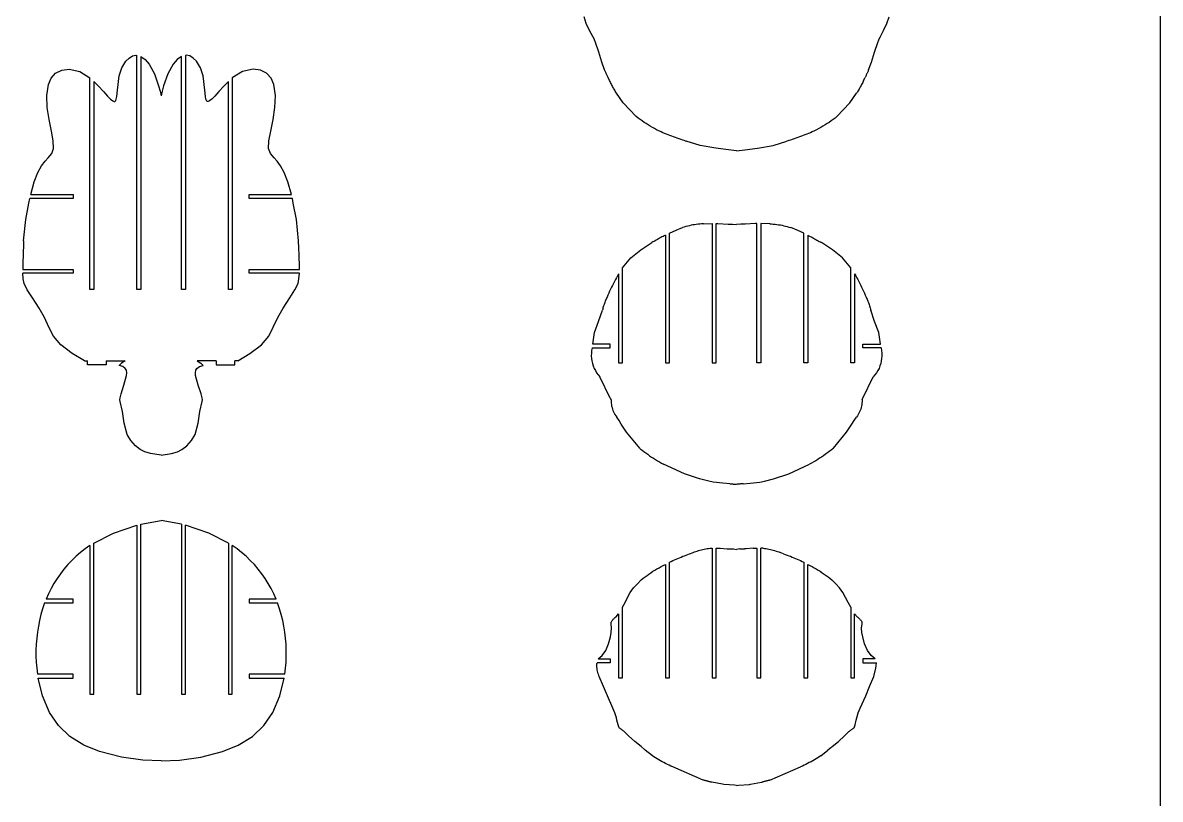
# Model space of a CAD drawing. Extents: x -170 to 170, y -270 to 270.
# Drawn here: x 61.3 to 170.5, y -210.7 to -136.1 of the extents above; entities that cross this region are included whole.
import ezdxf

# ---------------------------------------------------------------- set-up
doc = ezdxf.new("R2010")
doc.units = 0
doc.header["$MEASUREMENT"] = 0
doc.layers.get('0').update_dxf_attribs({"linetype": 'CONTINUOUS'})

msp = doc.modelspace()

# ---------------------------------------------------------------- linework, layer by layer
for p, q in [((170.49, 270.1), (170.49, -270.1)), ((115.38, -136.2), (115.17, -135.55)), ((115.7, -136.86), (115.38, -136.2)), ((143.93, -136.86), (144.25, -136.2)), ((144.25, -136.2), (144.47, -135.55)), ((116, -137.45), (115.7, -136.86)), ((116, -137.45), (116.01, -137.48)), ((116.01, -137.48), (116.03, -137.5)), ((116.03, -137.5), (116.04, -137.53)), ((116.04, -137.53), (116.06, -137.56)), ((116.06, -137.56), (116.07, -137.59)), ((116.07, -137.59), (116.08, -137.61)), ((143.55, -137.61), (143.56, -137.59)), ((143.56, -137.59), (143.58, -137.56)), ((143.58, -137.56), (143.59, -137.53)), ((143.59, -137.53), (143.6, -137.5)), ((143.6, -137.5), (143.62, -137.48)), ((143.62, -137.48), (143.63, -137.45)), ((143.63, -137.45), (143.93, -136.86)), ((116.08, -137.61), (116.1, -137.64)), ((116.1, -137.64), (116.11, -137.67)), ((116.11, -137.67), (116.12, -137.69)), ((116.12, -137.69), (116.14, -137.72)), ((116.14, -137.72), (116.15, -137.75)), ((116.15, -137.75), (116.16, -137.77)), ((116.28, -138.02), (116.16, -137.77)), ((116.58, -138.97), (116.28, -138.02)), ((143.05, -138.97), (143.36, -138.02)), ((143.36, -138.02), (143.47, -137.77)), ((143.47, -137.77), (143.48, -137.75)), ((143.48, -137.75), (143.5, -137.72)), ((143.5, -137.72), (143.51, -137.69)), ((143.51, -137.69), (143.52, -137.67)), ((143.52, -137.67), (143.54, -137.64)), ((143.54, -137.64), (143.55, -137.61)), ((71.18, -139.83), (71.49, -139.52)), ((71.49, -139.52), (71.82, -139.32)), ((71.82, -139.32), (72.15, -139.26)), ((72.15, -139.26), (72.23, -139.27)), ((72.23, -161.76), (72.23, -139.27)), ((72.61, -139.38), (73.02, -139.67)), ((72.61, -139.38), (72.61, -161.76)), ((73.02, -139.67), (73.41, -140.12)), ((76.11, -139.67), (75.72, -140.12)), ((76.52, -139.38), (76.11, -139.67)), ((76.52, -161.76), (76.52, -139.38)), ((76.98, -139.26), (76.9, -139.27)), ((76.9, -139.27), (76.9, -161.76)), ((77.31, -139.32), (76.98, -139.26)), ((77.64, -139.52), (77.31, -139.32)), ((77.95, -139.83), (77.64, -139.52)), ((116.87, -139.92), (116.58, -138.97)), ((142.76, -139.92), (143.05, -138.97)), ((64.44, -140.98), (65.03, -140.68)), ((65.03, -140.68), (65.73, -140.58)), ((65.73, -140.58), (66.76, -140.8)), ((66.76, -140.8), (67.73, -141.43)), ((70.54, -141.24), (70.79, -140.47)), ((70.79, -140.47), (71.18, -139.83)), ((73.41, -140.12), (73.94, -141.05)), ((75.72, -140.12), (75.2, -141.05)), ((78.34, -140.47), (77.95, -139.83)), ((78.59, -141.24), (78.34, -140.47)), ((82.37, -140.8), (81.4, -141.43)), ((83.4, -140.58), (82.37, -140.8)), ((84.1, -140.68), (83.4, -140.58)), ((84.7, -140.98), (84.1, -140.68)), ((117.14, -140.65), (116.87, -139.92)), ((117.17, -140.71), (117.14, -140.65)), ((117.2, -140.77), (117.17, -140.71)), ((117.22, -140.83), (117.2, -140.77)), ((117.25, -140.9), (117.22, -140.83)), ((142.41, -140.83), (142.38, -140.9)), ((142.44, -140.77), (142.41, -140.83)), ((142.46, -140.71), (142.44, -140.77)), ((142.49, -140.65), (142.46, -140.71)), ((142.49, -140.65), (142.76, -139.92)), ((63.74, -142.06), (64.01, -141.45)), ((64.01, -141.45), (64.44, -140.98)), ((67.73, -161.76), (67.73, -141.43)), ((68.11, -141.76), (68.55, -142.21)), ((68.11, -141.76), (68.11, -161.76)), ((70.37, -142.61), (70.54, -141.24)), ((73.94, -141.05), (74.33, -142.19)), ((75.2, -141.05), (74.8, -142.19)), ((78.77, -142.61), (78.59, -141.24)), ((81.02, -141.76), (80.59, -142.21)), ((81.02, -161.76), (81.02, -141.76)), ((81.4, -141.43), (81.4, -161.76)), ((85.12, -141.45), (84.7, -140.98)), ((85.39, -142.06), (85.12, -141.45)), ((117.28, -140.96), (117.25, -140.9)), ((117.3, -141.02), (117.28, -140.96)), ((117.33, -141.08), (117.3, -141.02)), ((117.36, -141.14), (117.33, -141.08)), ((117.39, -141.2), (117.36, -141.14)), ((117.42, -141.27), (117.39, -141.2)), ((117.45, -141.33), (117.42, -141.27)), ((117.48, -141.39), (117.45, -141.33)), ((117.62, -141.69), (117.48, -141.39)), ((117.67, -141.78), (117.62, -141.69)), ((117.71, -141.88), (117.67, -141.78)), ((117.76, -141.97), (117.71, -141.88)), ((141.92, -141.88), (141.87, -141.97)), ((141.97, -141.78), (141.92, -141.88)), ((142.01, -141.69), (141.97, -141.78)), ((142.01, -141.69), (142.15, -141.39)), ((142.18, -141.33), (142.15, -141.39)), ((142.21, -141.27), (142.18, -141.33)), ((142.24, -141.2), (142.21, -141.27)), ((142.27, -141.14), (142.24, -141.2)), ((142.3, -141.08), (142.27, -141.14)), ((142.33, -141.02), (142.3, -141.08)), ((142.36, -140.96), (142.33, -141.02)), ((142.38, -140.9), (142.36, -140.96)), ((63.58, -143.12), (63.74, -142.06)), ((68.55, -142.21), (69.02, -142.72)), ((69.02, -142.72), (69.43, -143.18)), ((70.31, -143.22), (70.37, -142.61)), ((74.33, -142.19), (74.46, -142.7)), ((74.46, -142.7), (74.57, -143.16)), ((74.68, -142.7), (74.57, -143.16)), ((74.8, -142.19), (74.68, -142.7)), ((78.82, -143.22), (78.77, -142.61)), ((80.12, -142.72), (79.71, -143.18)), ((80.59, -142.21), (80.12, -142.72)), ((85.55, -143.12), (85.39, -142.06)), ((117.81, -142.06), (117.76, -141.97)), ((117.86, -142.16), (117.81, -142.06)), ((117.91, -142.25), (117.86, -142.16)), ((117.96, -142.34), (117.91, -142.25)), ((118.01, -142.43), (117.96, -142.34)), ((118.06, -142.52), (118.01, -142.43)), ((118.12, -142.61), (118.06, -142.52)), ((118.17, -142.7), (118.12, -142.61)), ((118.22, -142.79), (118.17, -142.7)), ((118.3, -142.91), (118.22, -142.79)), ((118.93, -143.81), (118.3, -142.91)), ((140.7, -143.81), (141.33, -142.91)), ((141.33, -142.91), (141.41, -142.79)), ((141.46, -142.7), (141.41, -142.79)), ((141.52, -142.61), (141.46, -142.7)), ((141.57, -142.52), (141.52, -142.61)), ((141.62, -142.43), (141.57, -142.52)), ((141.67, -142.34), (141.62, -142.43)), ((141.72, -142.25), (141.67, -142.34)), ((141.77, -142.16), (141.72, -142.25)), ((141.82, -142.06), (141.77, -142.16)), ((141.87, -141.97), (141.82, -142.06)), ((63.64, -144.27), (63.58, -143.12)), ((69.43, -143.18), (69.7, -143.46)), ((69.7, -143.46), (69.92, -143.64)), ((69.92, -143.64), (69.99, -143.67)), ((69.99, -143.67), (70.06, -143.69)), ((70.06, -143.69), (70.12, -143.69)), ((70.12, -143.69), (70.16, -143.66)), ((70.16, -143.66), (70.22, -143.59)), ((70.22, -143.59), (70.26, -143.47)), ((70.26, -143.47), (70.31, -143.22)), ((78.87, -143.47), (78.82, -143.22)), ((78.91, -143.59), (78.87, -143.47)), ((78.97, -143.66), (78.91, -143.59)), ((79.02, -143.69), (78.97, -143.66)), ((79.07, -143.69), (79.02, -143.69)), ((79.14, -143.67), (79.07, -143.69)), ((79.21, -143.64), (79.14, -143.67)), ((79.43, -143.46), (79.21, -143.64)), ((79.71, -143.18), (79.43, -143.46)), ((85.49, -144.27), (85.55, -143.12)), ((120.18, -145.14), (118.93, -143.81)), ((139.45, -145.14), (140.7, -143.81)), ((63.82, -145.43), (63.64, -144.27)), ((85.31, -145.43), (85.49, -144.27)), ((120.37, -145.29), (120.18, -145.14)), ((139.45, -145.14), (139.27, -145.29)), ((64.04, -146.53), (63.82, -145.43)), ((85.09, -146.53), (85.31, -145.43)), ((120.55, -145.43), (120.37, -145.29)), ((120.74, -145.56), (120.55, -145.43)), ((120.94, -145.7), (120.74, -145.56)), ((121.13, -145.82), (120.94, -145.7)), ((121.33, -145.95), (121.13, -145.82)), ((121.53, -146.07), (121.33, -145.95)), ((121.73, -146.19), (121.53, -146.07)), ((121.94, -146.3), (121.73, -146.19)), ((122.14, -146.41), (121.94, -146.3)), ((137.7, -146.3), (137.49, -146.41)), ((137.9, -146.19), (137.7, -146.3)), ((138.1, -146.07), (137.9, -146.19)), ((138.31, -145.95), (138.1, -146.07)), ((138.5, -145.82), (138.31, -145.95)), ((138.7, -145.7), (138.5, -145.82)), ((138.89, -145.56), (138.7, -145.7)), ((139.08, -145.43), (138.89, -145.56)), ((139.27, -145.29), (139.08, -145.43)), ((64.21, -147.48), (64.04, -146.53)), ((84.92, -147.48), (85.09, -146.53)), ((122.35, -146.51), (122.14, -146.41)), ((122.56, -146.61), (122.35, -146.51)), ((122.73, -146.69), (122.56, -146.61)), ((122.91, -146.76), (122.73, -146.69)), ((123.08, -146.83), (122.91, -146.76)), ((123.25, -146.9), (123.08, -146.83)), ((123.42, -146.97), (123.25, -146.9)), ((123.6, -147.04), (123.42, -146.97)), ((123.77, -147.1), (123.6, -147.04)), ((123.95, -147.16), (123.77, -147.1)), ((124.12, -147.23), (123.95, -147.16)), ((124.3, -147.29), (124.12, -147.23)), ((124.48, -147.34), (124.3, -147.29)), ((124.65, -147.4), (124.48, -147.34)), ((124.79, -147.45), (124.65, -147.4)), ((134.98, -147.4), (134.84, -147.45)), ((135.16, -147.34), (134.98, -147.4)), ((135.33, -147.29), (135.16, -147.34)), ((135.51, -147.23), (135.33, -147.29)), ((135.69, -147.16), (135.51, -147.23)), ((135.86, -147.1), (135.69, -147.16)), ((136.04, -147.04), (135.86, -147.1)), ((136.21, -146.97), (136.04, -147.04)), ((136.38, -146.9), (136.21, -146.97)), ((136.56, -146.83), (136.38, -146.9)), ((136.73, -146.76), (136.56, -146.83)), ((136.9, -146.69), (136.73, -146.76)), ((137.07, -146.61), (136.9, -146.69)), ((137.28, -146.51), (137.07, -146.61)), ((137.49, -146.41), (137.28, -146.51)), ((64.07, -148.7), (64.24, -148.22)), ((64.24, -148.22), (64.21, -147.48)), ((84.89, -148.22), (84.92, -147.48)), ((85.06, -148.7), (84.89, -148.22)), ((124.95, -147.51), (124.79, -147.45)), ((124.95, -147.51), (124.98, -147.52)), ((126.31, -147.92), (124.98, -147.52)), ((127.83, -148.17), (126.31, -147.92)), ((129.03, -148.35), (127.83, -148.17)), ((129.82, -148.42), (129.03, -148.35)), ((129.82, -148.42), (130.6, -148.35)), ((130.6, -148.35), (131.81, -148.17)), ((131.81, -148.17), (133.32, -147.92)), ((133.32, -147.92), (134.65, -147.52)), ((134.73, -147.49), (134.65, -147.52)), ((134.84, -147.45), (134.73, -147.49)), ((63.09, -149.88), (63.42, -149.43)), ((63.42, -149.43), (63.71, -149.1)), ((63.71, -149.1), (64.07, -148.7)), ((85.42, -149.1), (85.06, -148.7)), ((85.71, -149.43), (85.42, -149.1)), ((86.04, -149.88), (85.71, -149.43)), ((62.39, -151.42), (62.74, -150.52)), ((62.74, -150.52), (63.09, -149.88)), ((86.39, -150.52), (86.04, -149.88)), ((86.74, -151.42), (86.39, -150.52)), ((62.05, -152.62), (62.39, -151.42)), ((87.08, -152.62), (86.74, -151.42)), ((62.05, -152.62), (66.11, -152.62)), ((66.11, -152.62), (66.11, -153)), ((83.02, -153), (83.02, -152.62)), ((83.02, -152.62), (87.08, -152.62)), ((61.58, -155.04), (61.87, -153.46)), ((61.87, -153.46), (61.96, -153)), ((66.11, -153), (61.96, -153)), ((87.17, -153), (83.02, -153)), ((87.26, -153.46), (87.17, -153)), ((87.55, -155.04), (87.26, -153.46)), ((61.37, -157.07), (61.58, -155.04)), ((87.76, -157.07), (87.55, -155.04)), ((123.36, -156.35), (124, -156.06)), ((124, -156.06), (124.63, -155.81)), ((124.79, -155.76), (124.63, -155.81)), ((124.95, -155.71), (124.79, -155.76)), ((125.12, -155.67), (124.95, -155.71)), ((125.28, -155.63), (125.12, -155.67)), ((125.45, -155.59), (125.28, -155.63)), ((125.62, -155.56), (125.45, -155.59)), ((125.78, -155.53), (125.62, -155.56)), ((125.95, -155.51), (125.78, -155.53)), ((126.12, -155.49), (125.95, -155.51)), ((126.29, -155.47), (126.12, -155.49)), ((126.46, -155.45), (126.29, -155.47)), ((126.63, -155.44), (126.46, -155.45)), ((126.63, -155.44), (127.48, -155.42)), ((127.48, -155.42), (127.48, -168.81)), ((127.86, -155.41), (128, -155.41)), ((127.86, -168.81), (127.86, -155.41)), ((128, -155.41), (129, -155.47)), ((129, -155.47), (129.42, -155.47)), ((129.42, -155.47), (129.82, -155.5)), ((130.22, -155.47), (129.82, -155.5)), ((130.64, -155.47), (130.22, -155.47)), ((131.63, -155.41), (130.64, -155.47)), ((131.77, -155.41), (131.63, -155.41)), ((131.77, -168.81), (131.77, -155.41)), ((133, -155.44), (132.15, -155.42)), ((132.15, -155.42), (132.15, -168.81)), ((133, -155.44), (133.17, -155.45)), ((133.17, -155.45), (133.34, -155.47)), ((133.34, -155.47), (133.51, -155.49)), ((133.51, -155.49), (133.68, -155.51)), ((133.68, -155.51), (133.85, -155.53)), ((133.85, -155.53), (134.02, -155.56)), ((134.02, -155.56), (134.18, -155.59)), ((134.18, -155.59), (134.35, -155.63)), ((134.35, -155.63), (134.51, -155.67)), ((134.51, -155.67), (134.68, -155.71)), ((134.68, -155.71), (134.84, -155.76)), ((134.84, -155.76), (135.01, -155.81)), ((135.63, -156.06), (135.01, -155.81)), ((136.27, -156.35), (135.63, -156.06)), ((61.37, -157.07), (61.36, -157.3)), ((87.77, -157.3), (87.76, -157.07)), ((120.61, -157.95), (121.67, -157.25)), ((121.78, -157.19), (121.67, -157.25)), ((121.89, -157.13), (121.78, -157.19)), ((122, -157.07), (121.89, -157.13)), ((122.1, -157.01), (122, -157.07)), ((122.21, -156.95), (122.1, -157.01)), ((122.32, -156.89), (122.21, -156.95)), ((122.43, -156.83), (122.32, -156.89)), ((122.54, -156.77), (122.43, -156.83)), ((122.65, -156.71), (122.54, -156.77)), ((122.76, -156.66), (122.65, -156.71)), ((122.87, -156.6), (122.76, -156.66)), ((122.98, -156.54), (122.87, -156.6)), ((122.98, -156.54), (122.98, -168.81)), ((123.36, -168.81), (123.36, -156.35)), ((136.27, -168.81), (136.27, -156.35)), ((136.65, -156.54), (136.76, -156.6)), ((136.65, -156.54), (136.65, -168.81)), ((136.76, -156.6), (136.87, -156.66)), ((136.87, -156.66), (136.98, -156.71)), ((136.98, -156.71), (137.09, -156.77)), ((137.09, -156.77), (137.2, -156.83)), ((137.2, -156.83), (137.31, -156.89)), ((137.31, -156.89), (137.42, -156.95)), ((137.42, -156.95), (137.53, -157.01)), ((137.53, -157.01), (137.64, -157.07)), ((137.64, -157.07), (137.75, -157.13)), ((137.75, -157.13), (137.86, -157.19)), ((137.86, -157.19), (137.96, -157.25)), ((139.02, -157.95), (137.96, -157.25)), ((61.33, -157.99), (61.32, -158.22)), ((61.32, -158.22), (61.32, -158.45)), ((61.34, -157.76), (61.33, -157.99)), ((61.35, -157.53), (61.34, -157.76)), ((61.36, -157.3), (61.35, -157.53)), ((87.78, -157.53), (87.77, -157.3)), ((87.79, -157.76), (87.78, -157.53)), ((87.8, -157.99), (87.79, -157.76)), ((87.81, -158.22), (87.8, -157.99)), ((87.82, -158.45), (87.81, -158.22)), ((119.65, -158.73), (120.61, -157.95)), ((139.98, -158.73), (139.02, -157.95)), ((61.3, -159.14), (61.29, -159.37)), ((61.29, -159.37), (61.29, -159.6)), ((61.31, -158.68), (61.3, -158.91)), ((61.3, -158.91), (61.3, -159.14)), ((61.32, -158.45), (61.31, -158.68)), ((87.82, -158.68), (87.82, -158.45)), ((87.83, -158.91), (87.82, -158.68)), ((87.84, -159.14), (87.83, -158.91)), ((87.84, -159.37), (87.84, -159.14)), ((87.85, -159.6), (87.84, -159.37)), ((118.86, -159.69), (119.65, -158.73)), ((140.77, -159.69), (139.98, -158.73)), ((61.29, -159.6), (61.28, -159.83)), ((61.28, -159.83), (66.11, -159.83)), ((66.11, -160.2), (61.29, -160.2)), ((61.33, -160.74), (61.29, -160.2)), ((66.11, -159.83), (66.11, -160.2)), ((83.02, -160.2), (83.02, -159.83)), ((83.02, -159.83), (87.85, -159.83)), ((87.84, -160.2), (83.02, -160.2)), ((87.8, -160.74), (87.84, -160.2)), ((87.85, -159.83), (87.85, -159.6)), ((118.38, -160.44), (118.28, -160.62)), ((118.48, -160.26), (118.38, -160.44)), ((118.48, -160.26), (118.48, -168.81)), ((118.86, -168.81), (118.86, -159.69)), ((140.77, -168.81), (140.77, -159.69)), ((141.15, -160.26), (141.25, -160.44)), ((141.15, -160.26), (141.15, -168.81)), ((141.25, -160.44), (141.35, -160.62)), ((61.42, -161.17), (61.33, -160.74)), ((61.71, -161.8), (61.42, -161.17)), ((87.42, -161.8), (87.71, -161.17)), ((87.71, -161.17), (87.8, -160.74)), ((117.81, -161.54), (117.72, -161.73)), ((117.9, -161.36), (117.81, -161.54)), ((117.99, -161.17), (117.9, -161.36)), ((118.09, -160.99), (117.99, -161.17)), ((118.18, -160.81), (118.09, -160.99)), ((118.28, -160.62), (118.18, -160.81)), ((141.35, -160.62), (141.45, -160.81)), ((141.45, -160.81), (141.54, -160.99)), ((141.54, -160.99), (141.64, -161.17)), ((141.64, -161.17), (141.73, -161.36)), ((141.73, -161.36), (141.82, -161.54)), ((141.82, -161.54), (141.91, -161.73)), ((62.22, -162.57), (61.71, -161.8)), ((62.86, -163.55), (62.22, -162.57)), ((68.11, -161.76), (67.73, -161.76)), ((72.61, -161.76), (72.23, -161.76)), ((76.9, -161.76), (76.52, -161.76)), ((81.4, -161.76), (81.02, -161.76)), ((86.27, -163.55), (86.92, -162.57)), ((86.92, -162.57), (87.42, -161.8)), ((117.28, -162.68), (117.24, -162.78)), ((117.33, -162.58), (117.28, -162.68)), ((117.38, -162.48), (117.33, -162.58)), ((117.46, -162.29), (117.38, -162.48)), ((117.55, -162.1), (117.46, -162.29)), ((117.63, -161.91), (117.55, -162.1)), ((117.72, -161.73), (117.63, -161.91)), ((141.91, -161.73), (142, -161.91)), ((142, -161.91), (142.09, -162.1)), ((142.09, -162.1), (142.17, -162.29)), ((142.17, -162.29), (142.25, -162.48)), ((142.25, -162.48), (142.3, -162.58)), ((142.3, -162.58), (142.35, -162.68)), ((142.35, -162.68), (142.39, -162.78)), ((63.37, -164.44), (62.86, -163.55)), ((85.76, -164.44), (86.27, -163.55)), ((116.57, -164.82), (116.94, -163.74)), ((116.97, -163.63), (116.94, -163.74)), ((116.99, -163.52), (116.97, -163.63)), ((117.02, -163.41), (116.99, -163.52)), ((117.05, -163.31), (117.02, -163.41)), ((117.09, -163.2), (117.05, -163.31)), ((117.12, -163.09), (117.09, -163.2)), ((117.16, -162.99), (117.12, -163.09)), ((117.2, -162.89), (117.16, -162.99)), ((117.24, -162.78), (117.2, -162.89)), ((142.39, -162.78), (142.43, -162.89)), ((142.43, -162.89), (142.47, -162.99)), ((142.47, -162.99), (142.51, -163.09)), ((142.51, -163.09), (142.55, -163.2)), ((142.55, -163.2), (142.58, -163.31)), ((142.58, -163.31), (142.61, -163.41)), ((142.61, -163.41), (142.64, -163.52)), ((142.64, -163.52), (142.67, -163.63)), ((142.67, -163.63), (142.69, -163.74)), ((143.06, -164.82), (142.69, -163.74)), ((63.8, -165.36), (63.37, -164.44)), ((85.33, -165.36), (85.76, -164.44)), ((116.16, -165.89), (116.57, -164.82)), ((143.47, -165.89), (143.06, -164.82)), ((64.24, -166.24), (63.8, -165.36)), ((84.9, -166.24), (85.33, -165.36)), ((116, -167), (116.16, -165.89)), ((143.63, -167), (143.47, -165.89)), ((64.93, -167.08), (64.24, -166.24)), ((66.03, -167.91), (64.93, -167.08)), ((83.1, -167.91), (84.2, -167.08)), ((84.2, -167.08), (84.9, -166.24)), ((117.69, -167), (116, -167)), ((117.69, -167.37), (117.69, -167)), ((141.95, -167), (143.63, -167)), ((141.95, -167.37), (141.95, -167)), ((67.2, -168.62), (66.03, -167.91)), ((81.93, -168.62), (83.1, -167.91)), ((115.88, -167.87), (115.87, -168.12)), ((115.87, -168.12), (115.89, -168.37)), ((115.9, -167.62), (115.88, -167.87)), ((115.95, -167.37), (115.9, -167.62)), ((115.95, -167.37), (117.69, -167.37)), ((143.69, -167.37), (141.95, -167.37)), ((143.69, -167.37), (143.73, -167.62)), ((143.73, -167.62), (143.75, -167.87)), ((143.76, -168.12), (143.74, -168.37)), ((143.75, -167.87), (143.76, -168.12)), ((67.2, -168.62), (67.49, -168.62)), ((67.49, -168.99), (67.49, -168.62)), ((69.28, -168.99), (67.49, -168.99)), ((69.28, -168.62), (69.28, -168.99)), ((69.28, -168.62), (71.11, -168.62)), ((70.75, -168.83), (70.53, -169.07)), ((70.88, -169.16), (70.53, -169.07)), ((71.11, -168.62), (70.75, -168.83)), ((71.13, -169.34), (70.88, -169.16)), ((78, -169.34), (78.25, -169.16)), ((78.02, -168.62), (78.38, -168.83)), ((79.85, -168.62), (78.02, -168.62)), ((78.25, -169.16), (78.6, -169.07)), ((78.38, -168.83), (78.6, -169.07)), ((79.85, -168.62), (79.85, -168.99)), ((79.85, -168.99), (81.65, -168.99)), ((81.65, -168.99), (81.65, -168.62)), ((81.93, -168.62), (81.65, -168.62)), ((115.89, -168.37), (115.92, -168.61)), ((115.92, -168.61), (115.98, -168.86)), ((115.98, -168.86), (116.05, -169.1)), ((116.05, -169.1), (116.15, -169.33)), ((118.48, -168.81), (118.86, -168.81)), ((122.98, -168.81), (123.36, -168.81)), ((127.48, -168.81), (127.86, -168.81)), ((132.15, -168.81), (131.77, -168.81)), ((136.65, -168.81), (136.27, -168.81)), ((141.15, -168.81), (140.77, -168.81)), ((143.58, -169.1), (143.49, -169.33)), ((143.65, -168.86), (143.58, -169.1)), ((143.71, -168.61), (143.65, -168.86)), ((143.74, -168.37), (143.71, -168.61)), ((71, -170.95), (71.25, -170.02)), ((71.23, -169.52), (71.13, -169.34)), ((71.27, -169.75), (71.23, -169.52)), ((71.25, -170.02), (71.27, -169.75)), ((77.87, -169.75), (77.9, -169.52)), ((77.88, -170.02), (77.87, -169.75)), ((78.13, -170.95), (77.88, -170.02)), ((77.9, -169.52), (78, -169.34)), ((116.15, -169.33), (116.26, -169.55)), ((116.26, -169.55), (116.38, -169.76)), ((116.38, -169.76), (116.53, -169.97)), ((116.53, -169.97), (116.69, -170.16)), ((117.69, -172.18), (116.69, -170.16)), ((141.95, -172.18), (142.94, -170.16)), ((143.1, -169.97), (142.94, -170.16)), ((143.25, -169.76), (143.1, -169.97)), ((143.38, -169.55), (143.25, -169.76)), ((143.49, -169.33), (143.38, -169.55)), ((70.72, -171.77), (71, -170.95)), ((78.41, -171.77), (78.13, -170.95)), ((70.6, -172.37), (70.62, -172.16)), ((70.63, -172.53), (70.6, -172.37)), ((70.62, -172.16), (70.72, -171.77)), ((70.86, -173.49), (70.63, -172.53)), ((78.28, -173.49), (78.51, -172.53)), ((78.51, -172.16), (78.41, -171.77)), ((78.53, -172.37), (78.51, -172.16)), ((78.51, -172.53), (78.53, -172.37)), ((117.73, -172.27), (117.69, -172.18)), ((117.77, -172.37), (117.73, -172.27)), ((117.77, -172.37), (117.77, -172.52)), ((117.77, -172.52), (117.78, -172.66)), ((141.86, -172.52), (141.85, -172.66)), ((141.87, -172.37), (141.86, -172.52)), ((141.87, -172.37), (141.9, -172.27)), ((141.9, -172.27), (141.95, -172.18)), ((71.02, -174.59), (70.86, -173.49)), ((78.11, -174.59), (78.28, -173.49)), ((117.78, -172.66), (117.8, -172.81)), ((117.8, -172.81), (117.82, -172.95)), ((117.82, -172.95), (117.86, -173.1)), ((117.86, -173.1), (117.9, -173.24)), ((117.9, -173.24), (117.95, -173.38)), ((117.95, -173.38), (118, -173.51)), ((118, -173.51), (118.07, -173.64)), ((141.63, -173.51), (141.56, -173.64)), ((141.69, -173.38), (141.63, -173.51)), ((141.74, -173.24), (141.69, -173.38)), ((141.78, -173.1), (141.74, -173.24)), ((141.81, -172.95), (141.78, -173.1)), ((141.84, -172.81), (141.81, -172.95)), ((141.85, -172.66), (141.84, -172.81)), ((71.32, -175.67), (71.02, -174.59)), ((77.82, -175.67), (78.11, -174.59)), ((118.07, -173.64), (118.14, -173.77)), ((118.14, -173.77), (118.22, -173.9)), ((118.22, -173.9), (118.31, -174.02)), ((118.54, -174.35), (118.31, -174.02)), ((118.74, -174.7), (118.54, -174.35)), ((119.26, -175.46), (118.74, -174.7)), ((140.37, -175.46), (140.89, -174.7)), ((140.89, -174.7), (141.09, -174.35)), ((141.09, -174.35), (141.33, -174.02)), ((141.41, -173.9), (141.33, -174.02)), ((141.49, -173.77), (141.41, -173.9)), ((141.56, -173.64), (141.49, -173.77)), ((71.66, -176.27), (71.32, -175.67)), ((77.48, -176.27), (77.82, -175.67)), ((120.52, -177), (119.26, -175.46)), ((139.12, -177), (140.37, -175.46)), ((72.11, -176.76), (71.66, -176.27)), ((72.57, -177.13), (72.11, -176.76)), ((76.56, -177.13), (77.03, -176.76)), ((77.03, -176.76), (77.48, -176.27)), ((73.01, -177.36), (72.57, -177.13)), ((73.56, -177.51), (73.01, -177.36)), ((74.57, -177.67), (73.56, -177.51)), ((74.57, -177.67), (75.57, -177.51)), ((75.57, -177.51), (76.13, -177.36)), ((76.13, -177.36), (76.56, -177.13)), ((120.57, -177.05), (120.52, -177)), ((120.57, -177.05), (120.75, -177.19)), ((120.75, -177.19), (120.92, -177.33)), ((120.92, -177.33), (121.1, -177.46)), ((121.1, -177.46), (121.29, -177.59)), ((121.29, -177.59), (121.47, -177.72)), ((121.47, -177.72), (121.66, -177.85)), ((121.66, -177.85), (121.84, -177.97)), ((121.84, -177.97), (122.03, -178.09)), ((137.79, -177.97), (137.6, -178.09)), ((137.98, -177.85), (137.79, -177.97)), ((138.16, -177.72), (137.98, -177.85)), ((138.35, -177.59), (138.16, -177.72)), ((138.53, -177.46), (138.35, -177.59)), ((138.71, -177.33), (138.53, -177.46)), ((138.89, -177.19), (138.71, -177.33)), ((139.06, -177.05), (138.89, -177.19)), ((139.06, -177.05), (139.12, -177)), ((122.03, -178.09), (122.22, -178.2)), ((122.22, -178.2), (122.42, -178.32)), ((122.42, -178.32), (122.61, -178.43)), ((122.61, -178.43), (122.81, -178.54)), ((124.81, -179.47), (122.81, -178.54)), ((134.82, -179.47), (136.83, -178.54)), ((137.02, -178.43), (136.83, -178.54)), ((137.22, -178.32), (137.02, -178.43)), ((137.41, -178.2), (137.22, -178.32)), ((137.6, -178.09), (137.41, -178.2)), ((126.27, -179.96), (124.81, -179.47)), ((127.15, -180.17), (126.27, -179.96)), ((127.58, -180.26), (127.15, -180.17)), ((132.05, -180.26), (132.48, -180.17)), ((132.48, -180.17), (133.37, -179.96)), ((133.37, -179.96), (134.82, -179.47)), ((128.5, -180.37), (127.58, -180.26)), ((129.18, -180.42), (128.5, -180.37)), ((129.18, -180.42), (129.23, -180.42)), ((129.23, -180.42), (129.29, -180.43)), ((129.29, -180.43), (129.34, -180.43)), ((129.34, -180.43), (129.39, -180.44)), ((129.39, -180.44), (129.44, -180.44)), ((129.44, -180.44), (129.5, -180.45)), ((129.5, -180.45), (129.55, -180.45)), ((129.55, -180.45), (129.6, -180.46)), ((129.6, -180.46), (129.66, -180.46)), ((129.66, -180.46), (129.71, -180.47)), ((129.71, -180.47), (129.76, -180.47)), ((129.76, -180.47), (129.82, -180.48)), ((129.87, -180.47), (129.82, -180.48)), ((129.92, -180.47), (129.87, -180.47)), ((129.98, -180.46), (129.92, -180.47)), ((130.03, -180.46), (129.98, -180.46)), ((130.08, -180.45), (130.03, -180.46)), ((130.14, -180.45), (130.08, -180.45)), ((130.19, -180.44), (130.14, -180.45)), ((130.24, -180.44), (130.19, -180.44)), ((130.29, -180.43), (130.24, -180.44)), ((130.35, -180.43), (130.29, -180.43)), ((130.4, -180.42), (130.35, -180.43)), ((130.45, -180.42), (130.4, -180.42)), ((130.45, -180.42), (131.13, -180.37)), ((131.13, -180.37), (132.05, -180.26)), ((69.99, -185.15), (72.23, -184.39)), ((72.23, -184.39), (72.23, -200.63)), ((72.61, -184.3), (74.57, -183.94)), ((72.61, -200.63), (72.61, -184.3)), ((76.52, -184.3), (74.57, -183.94)), ((76.52, -184.3), (76.52, -200.63)), ((79.15, -185.15), (76.9, -184.39)), ((76.9, -200.63), (76.9, -184.39)), ((68.11, -186.11), (69.99, -185.15)), ((81.02, -186.11), (79.15, -185.15)), ((67.27, -186.68), (66.83, -187.02)), ((67.73, -186.36), (67.27, -186.68)), ((67.73, -186.36), (67.73, -200.63)), ((68.11, -200.63), (68.11, -186.11)), ((81.02, -186.11), (81.02, -200.63)), ((81.86, -186.68), (81.4, -186.36)), ((81.4, -200.63), (81.4, -186.36)), ((82.3, -187.02), (81.86, -186.68)), ((126.44, -186.76), (126.58, -186.73)), ((126.58, -186.73), (126.71, -186.7)), ((126.71, -186.7), (126.85, -186.67)), ((126.85, -186.67), (126.99, -186.65)), ((126.99, -186.65), (127.13, -186.64)), ((127.13, -186.64), (127.27, -186.62)), ((127.27, -186.62), (127.48, -186.61)), ((127.48, -186.61), (127.48, -199.06)), ((127.86, -186.59), (127.89, -186.59)), ((127.86, -199.06), (127.86, -186.59)), ((127.89, -186.59), (127.92, -186.59)), ((127.92, -186.59), (127.95, -186.59)), ((127.95, -186.59), (127.98, -186.59)), ((127.98, -186.59), (128.02, -186.59)), ((128.02, -186.59), (128.05, -186.59)), ((128.05, -186.59), (128.08, -186.59)), ((128.08, -186.59), (128.11, -186.6)), ((128.11, -186.6), (128.14, -186.6)), ((128.14, -186.6), (128.17, -186.6)), ((128.17, -186.6), (128.2, -186.6)), ((128.2, -186.6), (128.24, -186.61)), ((128.24, -186.61), (128.9, -186.66)), ((128.9, -186.66), (129.08, -186.66)), ((129.08, -186.66), (129.11, -186.66)), ((129.11, -186.66), (129.15, -186.66)), ((129.15, -186.66), (129.18, -186.66)), ((129.18, -186.66), (129.22, -186.66)), ((129.22, -186.66), (129.26, -186.66)), ((129.26, -186.66), (129.29, -186.66)), ((129.29, -186.66), (129.33, -186.66)), ((129.33, -186.66), (129.36, -186.67)), ((129.36, -186.67), (129.4, -186.67)), ((129.4, -186.67), (129.44, -186.67)), ((129.44, -186.67), (129.47, -186.68)), ((129.47, -186.68), (129.51, -186.68)), ((129.51, -186.68), (129.82, -186.72)), ((130.13, -186.68), (129.82, -186.72)), ((130.13, -186.68), (130.16, -186.68)), ((130.16, -186.68), (130.2, -186.67)), ((130.2, -186.67), (130.23, -186.67)), ((130.23, -186.67), (130.27, -186.67)), ((130.27, -186.67), (130.3, -186.66)), ((130.3, -186.66), (130.34, -186.66)), ((130.34, -186.66), (130.38, -186.66)), ((130.38, -186.66), (130.41, -186.66)), ((130.41, -186.66), (130.45, -186.66)), ((130.45, -186.66), (130.48, -186.66)), ((130.48, -186.66), (130.52, -186.66)), ((130.52, -186.66), (130.56, -186.66)), ((130.73, -186.66), (130.56, -186.66)), ((131.4, -186.61), (130.73, -186.66)), ((131.4, -186.61), (131.43, -186.6)), ((131.43, -186.6), (131.46, -186.6)), ((131.46, -186.6), (131.49, -186.6)), ((131.49, -186.6), (131.52, -186.6)), ((131.52, -186.6), (131.55, -186.59)), ((131.55, -186.59), (131.59, -186.59)), ((131.59, -186.59), (131.62, -186.59)), ((131.62, -186.59), (131.65, -186.59)), ((131.65, -186.59), (131.68, -186.59)), ((131.68, -186.59), (131.71, -186.59)), ((131.71, -186.59), (131.74, -186.59)), ((131.74, -186.59), (131.77, -186.59)), ((131.77, -186.59), (131.77, -199.06)), ((132.36, -186.62), (132.15, -186.61)), ((132.15, -199.06), (132.15, -186.61)), ((132.36, -186.62), (132.5, -186.64)), ((132.5, -186.64), (132.64, -186.65)), ((132.64, -186.65), (132.78, -186.67)), ((132.78, -186.67), (132.92, -186.7)), ((132.92, -186.7), (133.06, -186.73)), ((133.06, -186.73), (133.19, -186.76)), ((66, -187.78), (65.61, -188.19)), ((66.4, -187.39), (66, -187.78)), ((66.83, -187.02), (66.4, -187.39)), ((82.73, -187.39), (82.3, -187.02)), ((83.13, -187.78), (82.73, -187.39)), ((83.52, -188.19), (83.13, -187.78)), ((123.52, -187.88), (123.68, -187.8)), ((123.68, -187.8), (123.84, -187.73)), ((123.84, -187.73), (124, -187.66)), ((124, -187.66), (124.16, -187.59)), ((124.16, -187.59), (124.32, -187.52)), ((124.32, -187.52), (124.48, -187.46)), ((124.48, -187.46), (124.65, -187.39)), ((124.65, -187.39), (124.81, -187.33)), ((124.81, -187.33), (124.97, -187.27)), ((124.97, -187.27), (125.14, -187.21)), ((125.14, -187.21), (125.31, -187.15)), ((125.31, -187.15), (125.64, -187.03)), ((125.64, -187.03), (125.77, -186.97)), ((125.77, -186.97), (125.9, -186.92)), ((125.9, -186.92), (126.04, -186.88)), ((126.04, -186.88), (126.17, -186.83)), ((126.17, -186.83), (126.3, -186.79)), ((126.3, -186.79), (126.44, -186.76)), ((133.19, -186.76), (133.33, -186.79)), ((133.33, -186.79), (133.46, -186.83)), ((133.46, -186.83), (133.6, -186.88)), ((133.6, -186.88), (133.73, -186.92)), ((133.73, -186.92), (133.86, -186.97)), ((133.86, -186.97), (133.99, -187.03)), ((134.33, -187.15), (133.99, -187.03)), ((134.33, -187.15), (134.49, -187.21)), ((134.49, -187.21), (134.66, -187.27)), ((134.66, -187.27), (134.82, -187.33)), ((134.82, -187.33), (134.99, -187.39)), ((134.99, -187.39), (135.15, -187.46)), ((135.15, -187.46), (135.31, -187.52)), ((135.31, -187.52), (135.48, -187.59)), ((135.48, -187.59), (135.64, -187.66)), ((135.64, -187.66), (135.8, -187.73)), ((135.8, -187.73), (135.96, -187.8)), ((135.96, -187.8), (136.12, -187.88)), ((65.24, -188.61), (64.9, -189.06)), ((65.61, -188.19), (65.24, -188.61)), ((83.89, -188.61), (83.52, -188.19)), ((84.23, -189.06), (83.89, -188.61)), ((121.59, -188.96), (121.78, -188.83)), ((121.78, -188.83), (121.98, -188.71)), ((121.98, -188.71), (122.17, -188.59)), ((122.17, -188.59), (122.37, -188.48)), ((122.37, -188.48), (122.57, -188.37)), ((122.57, -188.37), (122.78, -188.26)), ((122.78, -188.26), (122.98, -188.16)), ((122.98, -188.16), (122.98, -199.06)), ((123.36, -187.95), (123.52, -187.88)), ((123.36, -199.06), (123.36, -187.95)), ((136.12, -187.88), (136.27, -187.95)), ((136.27, -187.95), (136.27, -199.06)), ((136.65, -188.16), (136.86, -188.26)), ((136.65, -199.06), (136.65, -188.16)), ((136.86, -188.26), (137.06, -188.37)), ((137.06, -188.37), (137.26, -188.48)), ((137.26, -188.48), (137.46, -188.59)), ((137.46, -188.59), (137.65, -188.71)), ((137.65, -188.71), (137.85, -188.83)), ((137.85, -188.83), (138.04, -188.96)), ((64.28, -189.99), (64, -190.48)), ((64.58, -189.52), (64.28, -189.99)), ((64.9, -189.06), (64.58, -189.52)), ((84.56, -189.52), (84.23, -189.06)), ((84.86, -189.99), (84.56, -189.52)), ((85.13, -190.48), (84.86, -189.99)), ((120.29, -190.02), (120.67, -189.64)), ((120.67, -189.64), (120.85, -189.5)), ((120.85, -189.5), (121.03, -189.36)), ((121.03, -189.36), (121.22, -189.22)), ((121.22, -189.22), (121.4, -189.09)), ((121.4, -189.09), (121.59, -188.96)), ((138.04, -188.96), (138.23, -189.09)), ((138.23, -189.09), (138.42, -189.22)), ((138.42, -189.22), (138.6, -189.36)), ((138.6, -189.36), (138.78, -189.5)), ((138.78, -189.5), (138.96, -189.64)), ((139.34, -190.02), (138.96, -189.64)), ((63.75, -190.98), (63.53, -191.5)), ((64, -190.48), (63.75, -190.98)), ((85.38, -190.98), (85.13, -190.48)), ((85.61, -191.5), (85.38, -190.98)), ((119.35, -191.33), (119.6, -190.85)), ((119.6, -190.85), (119.92, -190.42)), ((119.92, -190.42), (120.29, -190.02)), ((139.71, -190.42), (139.34, -190.02)), ((140.03, -190.85), (139.71, -190.42)), ((140.28, -191.33), (140.03, -190.85)), ((63.38, -191.87), (63.19, -192.42)), ((63.38, -191.87), (66.11, -191.87)), ((66.11, -191.5), (63.53, -191.5)), ((66.11, -191.87), (66.11, -191.5)), ((83.02, -191.5), (83.02, -191.87)), ((85.61, -191.5), (83.02, -191.5)), ((83.02, -191.87), (85.75, -191.87)), ((85.94, -192.42), (85.75, -191.87)), ((118.86, -192.28), (119.12, -191.82)), ((119.12, -191.82), (119.35, -191.33)), ((140.52, -191.82), (140.28, -191.33)), ((140.77, -192.28), (140.52, -191.82)), ((63.03, -192.98), (62.89, -193.54)), ((63.19, -192.42), (63.03, -192.98)), ((86.1, -192.98), (85.94, -192.42)), ((86.24, -193.54), (86.1, -192.98)), ((118.1, -193.31), (118.15, -193.28)), ((118.15, -193.28), (118.19, -193.24)), ((118.19, -193.24), (118.24, -193.2)), ((118.24, -193.2), (118.48, -192.9)), ((118.48, -192.9), (118.48, -199.06)), ((118.86, -199.06), (118.86, -192.28)), ((140.77, -192.28), (140.77, -199.06)), ((141.4, -193.2), (141.15, -192.9)), ((141.15, -199.06), (141.15, -192.9)), ((141.4, -193.2), (141.44, -193.24)), ((141.44, -193.24), (141.49, -193.28)), ((141.49, -193.28), (141.53, -193.31)), ((62.78, -194.1), (62.69, -194.67)), ((62.89, -193.54), (62.78, -194.1)), ((86.35, -194.1), (86.24, -193.54)), ((86.45, -194.67), (86.35, -194.1)), ((117.76, -193.89), (117.77, -193.72)), ((117.81, -194.3), (117.76, -193.89)), ((117.77, -193.72), (117.81, -193.67)), ((117.79, -194.7), (117.81, -194.3)), ((117.81, -193.67), (117.84, -193.62)), ((117.84, -193.62), (117.87, -193.57)), ((117.87, -193.57), (117.91, -193.53)), ((117.91, -193.53), (117.94, -193.48)), ((117.94, -193.48), (117.98, -193.44)), ((117.98, -193.44), (118.02, -193.4)), ((118.02, -193.4), (118.06, -193.35)), ((118.06, -193.35), (118.1, -193.31)), ((141.53, -193.31), (141.57, -193.35)), ((141.57, -193.35), (141.61, -193.4)), ((141.61, -193.4), (141.65, -193.44)), ((141.65, -193.44), (141.69, -193.48)), ((141.69, -193.48), (141.73, -193.53)), ((141.73, -193.53), (141.76, -193.57)), ((141.76, -193.57), (141.8, -193.62)), ((141.8, -193.62), (141.83, -193.67)), ((141.82, -194.3), (141.88, -193.89)), ((141.84, -194.7), (141.82, -194.3)), ((141.83, -193.67), (141.86, -193.72)), ((141.88, -193.89), (141.86, -193.72)), ((62.62, -195.25), (62.57, -195.82)), ((62.69, -194.67), (62.62, -195.25)), ((86.52, -195.25), (86.45, -194.67)), ((86.56, -195.82), (86.52, -195.25)), ((117.53, -195.79), (117.71, -195.11)), ((117.71, -195.11), (117.79, -194.7)), ((141.92, -195.11), (141.84, -194.7)), ((142.11, -195.79), (141.92, -195.11)), ((62.57, -195.82), (62.55, -196.4)), ((62.55, -196.4), (62.55, -196.98)), ((86.58, -196.4), (86.56, -195.82)), ((86.58, -196.98), (86.58, -196.4)), ((116.9, -196.91), (117.27, -196.45)), ((117.27, -196.45), (117.53, -195.79)), ((142.37, -196.45), (142.11, -195.79)), ((142.74, -196.91), (142.37, -196.45)), ((62.55, -196.98), (62.58, -197.55)), ((62.58, -197.55), (62.62, -198.13)), ((86.51, -198.13), (86.56, -197.55)), ((86.56, -197.55), (86.58, -196.98)), ((116.41, -197.73), (116.42, -197.62)), ((117.69, -197.62), (116.42, -197.62)), ((116.53, -197.25), (116.9, -196.91)), ((116.53, -197.25), (117.69, -197.25)), ((117.69, -197.25), (117.69, -197.62)), ((141.95, -197.25), (141.95, -197.62)), ((143.13, -197.25), (141.95, -197.25)), ((141.95, -197.62), (143.25, -197.62)), ((143.13, -197.25), (142.74, -196.91)), ((143.18, -198.13), (143.25, -197.62)), ((62.62, -198.13), (62.7, -198.7)), ((66.11, -198.7), (62.7, -198.7)), ((66.11, -199.08), (66.11, -198.7)), ((83.02, -198.7), (83.02, -199.08)), ((86.44, -198.7), (83.02, -198.7)), ((86.44, -198.7), (86.51, -198.13)), ((116.41, -197.87), (116.41, -197.73)), ((116.41, -198.01), (116.41, -197.87)), ((116.42, -198.15), (116.41, -198.01)), ((116.44, -198.28), (116.42, -198.15)), ((116.46, -198.42), (116.44, -198.28)), ((116.5, -198.56), (116.46, -198.42)), ((116.53, -198.69), (116.5, -198.56)), ((116.58, -198.82), (116.53, -198.69)), ((143, -198.95), (143.18, -198.13)), ((63.17, -200.79), (62.75, -199.08)), ((62.75, -199.08), (66.11, -199.08)), ((83.02, -199.08), (86.38, -199.08)), ((85.96, -200.79), (86.38, -199.08)), ((116.63, -198.95), (116.58, -198.82)), ((117.04, -199.89), (116.63, -198.95)), ((118.48, -199.06), (118.86, -199.06)), ((122.98, -199.06), (123.36, -199.06)), ((127.48, -199.06), (127.86, -199.06)), ((131.77, -199.06), (132.15, -199.06)), ((136.27, -199.06), (136.65, -199.06)), ((140.77, -199.06), (141.15, -199.06)), ((142.59, -199.89), (143, -198.95)), ((63.85, -202.38), (63.17, -200.79)), ((67.73, -200.63), (68.11, -200.63)), ((72.23, -200.63), (72.61, -200.63)), ((76.52, -200.63), (76.9, -200.63)), ((81.02, -200.63), (81.4, -200.63)), ((85.28, -202.38), (85.96, -200.79)), ((117.42, -200.8), (117.04, -199.89)), ((117.94, -201.99), (117.42, -200.8)), ((141.69, -201.99), (142.21, -200.8)), ((142.21, -200.8), (142.59, -199.89)), ((118.13, -202.44), (117.94, -201.99)), ((141.5, -202.44), (141.69, -201.99)), ((64.7, -203.64), (63.85, -202.38)), ((84.43, -203.64), (85.28, -202.38)), ((118.28, -202.91), (118.13, -202.44)), ((118.33, -203.12), (118.28, -202.91)), ((118.44, -203.57), (118.33, -203.12)), ((141.2, -203.57), (141.3, -203.12)), ((141.3, -203.12), (141.35, -202.91)), ((141.35, -202.91), (141.5, -202.44)), ((65.81, -204.69), (64.7, -203.64)), ((83.33, -204.69), (84.43, -203.64)), ((118.54, -203.85), (118.44, -203.57)), ((118.59, -203.89), (118.54, -203.85)), ((118.63, -203.92), (118.59, -203.89)), ((118.67, -203.96), (118.63, -203.92)), ((118.72, -203.99), (118.67, -203.96)), ((118.76, -204.02), (118.72, -203.99)), ((118.81, -204.06), (118.76, -204.02)), ((118.85, -204.09), (118.81, -204.06)), ((118.89, -204.13), (118.85, -204.09)), ((118.94, -204.16), (118.89, -204.13)), ((118.98, -204.19), (118.94, -204.16)), ((119.03, -204.23), (118.98, -204.19)), ((140.65, -204.19), (140.61, -204.23)), ((140.7, -204.16), (140.65, -204.19)), ((140.74, -204.13), (140.7, -204.16)), ((140.78, -204.09), (140.74, -204.13)), ((140.83, -204.06), (140.78, -204.09)), ((140.87, -204.02), (140.83, -204.06)), ((140.92, -203.99), (140.87, -204.02)), ((140.96, -203.96), (140.92, -203.99)), ((141, -203.92), (140.96, -203.96)), ((141.05, -203.89), (141, -203.92)), ((141.09, -203.85), (141.05, -203.89)), ((141.09, -203.85), (141.2, -203.57)), ((67.15, -205.52), (65.81, -204.69)), ((81.98, -205.52), (83.33, -204.69)), ((119.07, -204.26), (119.03, -204.23)), ((119.45, -204.65), (119.07, -204.26)), ((120.04, -205.18), (119.45, -204.65)), ((120.66, -205.67), (120.04, -205.18)), ((138.98, -205.67), (139.6, -205.18)), ((139.6, -205.18), (140.18, -204.65)), ((140.18, -204.65), (140.56, -204.26)), ((140.61, -204.23), (140.56, -204.26)), ((68.66, -206.13), (67.15, -205.52)), ((70.76, -206.67), (68.66, -206.13)), ((78.37, -206.67), (80.47, -206.13)), ((80.47, -206.13), (81.98, -205.52)), ((120.66, -205.67), (120.69, -205.7)), ((120.98, -205.96), (120.69, -205.7)), ((120.98, -205.96), (121.05, -206.02)), ((121.73, -206.54), (121.05, -206.02)), ((137.91, -206.54), (138.59, -206.02)), ((138.85, -205.78), (138.59, -206.02)), ((138.85, -205.78), (138.98, -205.67)), ((72.8, -206.96), (70.76, -206.67)), ((74.57, -207.04), (72.8, -206.96)), ((74.57, -207.04), (76.33, -206.96)), ((76.33, -206.96), (78.37, -206.67)), ((121.88, -206.64), (121.73, -206.54)), ((122.04, -206.75), (121.88, -206.64)), ((122.19, -206.85), (122.04, -206.75)), ((122.35, -206.94), (122.19, -206.85)), ((122.51, -207.04), (122.35, -206.94)), ((122.68, -207.13), (122.51, -207.04)), ((122.84, -207.21), (122.68, -207.13)), ((123, -207.3), (122.84, -207.21)), ((123.17, -207.38), (123, -207.3)), ((123.34, -207.46), (123.17, -207.38)), ((123.51, -207.54), (123.34, -207.46)), ((136.29, -207.46), (136.13, -207.54)), ((136.46, -207.38), (136.29, -207.46)), ((136.63, -207.3), (136.46, -207.38)), ((136.79, -207.21), (136.63, -207.3)), ((136.96, -207.13), (136.79, -207.21)), ((137.12, -207.04), (136.96, -207.13)), ((137.28, -206.94), (137.12, -207.04)), ((137.44, -206.85), (137.28, -206.94)), ((137.6, -206.75), (137.44, -206.85)), ((137.75, -206.64), (137.6, -206.75)), ((137.91, -206.54), (137.75, -206.64)), ((123.68, -207.61), (123.51, -207.54)), ((126.61, -208.88), (123.68, -207.61)), ((133.02, -208.88), (135.96, -207.61)), ((136.13, -207.54), (135.96, -207.61)), ((126.67, -208.9), (126.61, -208.88)), ((126.73, -208.92), (126.67, -208.9)), ((126.79, -208.94), (126.73, -208.92)), ((126.85, -208.95), (126.79, -208.94)), ((126.92, -208.97), (126.85, -208.95)), ((126.98, -208.99), (126.92, -208.97)), ((127.04, -209), (126.98, -208.99)), ((127.1, -209.02), (127.04, -209)), ((127.16, -209.03), (127.1, -209.02)), ((127.23, -209.05), (127.16, -209.03)), ((127.29, -209.06), (127.23, -209.05)), ((127.35, -209.08), (127.29, -209.06)), ((127.44, -209.1), (127.35, -209.08)), ((128.47, -209.28), (127.44, -209.1)), ((128.59, -209.3), (128.47, -209.28)), ((129.62, -209.36), (128.59, -209.3)), ((129.82, -209.39), (129.62, -209.36)), ((129.82, -209.39), (130.01, -209.36)), ((130.01, -209.36), (131.04, -209.3)), ((131.04, -209.3), (131.16, -209.28)), ((131.16, -209.28), (132.2, -209.1)), ((132.2, -209.1), (132.28, -209.08)), ((132.35, -209.06), (132.28, -209.08)), ((132.41, -209.05), (132.35, -209.06)), ((132.47, -209.03), (132.41, -209.05)), ((132.53, -209.02), (132.47, -209.03)), ((132.59, -209), (132.53, -209.02)), ((132.66, -208.99), (132.59, -209)), ((132.72, -208.97), (132.66, -208.99)), ((132.78, -208.95), (132.72, -208.97)), ((132.84, -208.94), (132.78, -208.95)), ((132.9, -208.92), (132.84, -208.94)), ((132.96, -208.9), (132.9, -208.92)), ((133.02, -208.88), (132.96, -208.9))]:
    msp.add_line(p, q)

doc.saveas('drawing.dxf')
